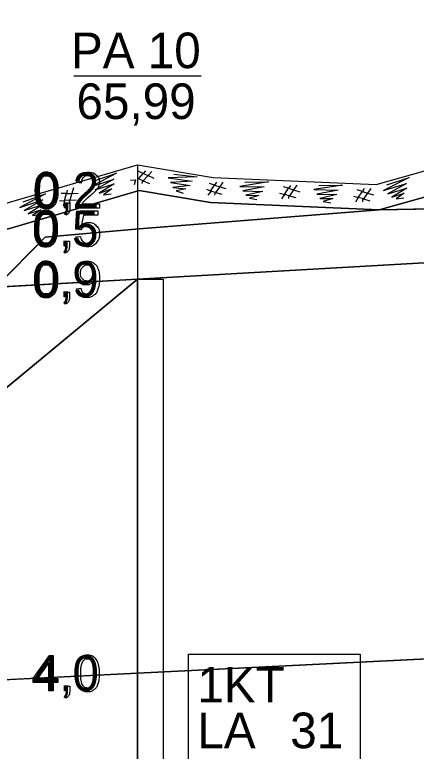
# Model space of a CAD drawing. Extents: x 533733 to 539665, y 6559126 to 6560746.
# Drawn here: x 537390.7 to 537453.8, y 6560389.4 to 6560505.3 of the extents above; entities that cross this region are included whole.
import ezdxf

# ---------------------------------------------------------------- set-up
doc = ezdxf.new("R2010")
doc.units = 0
for name, color, linetype in [('ABIJOONIS', 7, 'Continuous'), ('Default', 7, 'Continuous'), ('KITSENDUSED', 7, 'Continuous'), ('PIIRIMLEITUD', 7, 'Continuous')]:
    doc.layers.add(name, color=color, linetype=linetype)

msp = doc.modelspace()

# ---------------------------------------------------------------- linework, layer by layer
for p, q in [((537399.98, 6560495.67), (537419.98, 6560495.67)), ((537409.98, 6560481.67), (537409.98, 6560181.67))]:
    msp.add_line(p, q)
at = {"layer": 'ABIJOONIS'}
for p, q in [((537409.98, 6560463.67), (537680.4, 6560479.07)), ((537409.98, 6560463.67), (537680.4, 6560479.07)), ((537680.4, 6560479.07), (537447.96, 6560474.57)), ((537447.96, 6560474.57), (537680.4, 6560479.07)), ((537447.96, 6560474.57), (537410.22, 6560471.6)), ((537410.22, 6560471.6), (537447.96, 6560474.57)), ((537410.22, 6560471.6), (537395.43, 6560470.27)), ((537395.43, 6560470.27), (537410.22, 6560471.6)), ((537387.62, 6560462.4), (537395.43, 6560470.27)), ((537379.51, 6560438.47), (537409.98, 6560463.67)), ((537387.62, 6560462.4), (537409.98, 6560463.67)), ((537680.4, 6560415.07), (537409.98, 6560401.67)), ((537409.98, 6560401.67), (537327.58, 6560397.59))]:
    msp.add_line(p, q, dxfattribs=at)
for points in [[(537729.54, 6560505.28), (537680.4, 6560503.07), (537610.5, 6560501.39), (537605.95, 6560501.07), (537603.81, 6560500.94), (537587.96, 6560500.06), (537586.46, 6560499.96), (537541.66, 6560495.73), (537531.59, 6560495.47), (537527.37, 6560494.97), (537525.69, 6560494.69), (537524.85, 6560494.54), (537522.74, 6560494.09), (537521.18, 6560493.72), (537514.5, 6560492.12), (537477.46, 6560482.79), (537476.58, 6560482.46), (537472.88, 6560481.58), (537447.96, 6560474.57)], [(537403.17, 6560479.12), (537406.68, 6560480.35), (537402.63, 6560478.22), (537406.27, 6560479.39), (537403.31, 6560477.74), (537406.29, 6560478.66), (537403.96, 6560477.21), (537405.91, 6560477.86), (537404.64, 6560476.96), (537405.82, 6560477.12)], [(537410.72, 6560478.71), (537410.77, 6560479.01), (537410.87, 6560479.13), (537410.1, 6560479.44), (537410.86, 6560480.31), (537410.09, 6560480.65)], [(537411.21, 6560480.73), (537410.86, 6560480.31), (537411.63, 6560479.96), (537412.54, 6560479.55)], [(537412.22, 6560480.61), (537411.63, 6560479.96), (537410.87, 6560479.13), (537411.83, 6560478.74)], [(537415.66, 6560480.19), (537419.35, 6560479.77), (537414.77, 6560479.61), (537418.56, 6560479.08), (537415.18, 6560478.88), (537418.27, 6560478.41), (537415.53, 6560478.12), (537417.57, 6560477.86), (537416.04, 6560477.59), (537417.17, 6560477.23)], [(538783.9, 6560390.27), (538783.9, 6560390.27), (538556.7, 6560436.87), (538426.58, 6560436.27), (538157.31, 6560447.07), (537927.28, 6560437.47), (537680.4, 6560479.07), (537409.98, 6560463.67), (537387.62, 6560462.4)], [(537680.4, 6560479.07), (537447.96, 6560474.57), (537410.22, 6560471.6), (537395.43, 6560470.27)], [(537408.87, 6560479.25), (537409.65, 6560479.3), (537409.44, 6560478.49)], [(538809.14, 6560385.09), (538783.9, 6560390.27), (538556.7, 6560436.87), (538426.58, 6560436.27), (538157.31, 6560447.07), (537927.28, 6560437.47), (537680.4, 6560479.07), (537409.98, 6560463.67), (537409.98, 6560463.67)], [(537422.39, 6560478.94), (537422.09, 6560478.48), (537422.9, 6560478.22), (537423.85, 6560477.93)], [(537423.4, 6560478.95), (537422.9, 6560478.22), (537422.25, 6560477.31), (537423.25, 6560477.04)], [(537426.87, 6560478.94), (537430.59, 6560478.97), (537426.06, 6560478.26), (537429.89, 6560478.19), (537426.55, 6560477.58), (537429.68, 6560477.49), (537427, 6560476.87), (537429.06, 6560476.86), (537427.57, 6560476.41), (537428.73, 6560476.19)], [(537449.19, 6560478.5), (537452.71, 6560479.69), (537448.64, 6560477.6), (537452.29, 6560478.73), (537449.31, 6560477.11), (537452.31, 6560478), (537449.96, 6560476.58), (537451.92, 6560477.2), (537450.64, 6560476.31), (537451.82, 6560476.46)], [(537399.89, 6560478.02), (537399.64, 6560477.17), (537399.32, 6560476.09), (537400.36, 6560476.16)], [(537420.84, 6560477.83), (537421.57, 6560477.53), (537421.03, 6560476.89)], [(537422.15, 6560476.88), (537422.16, 6560477.18), (537422.25, 6560477.31), (537421.45, 6560477.53), (537422.09, 6560478.48), (537421.29, 6560478.73)], [(537433.77, 6560476.37), (537433.78, 6560476.68), (537433.87, 6560476.8), (537433.06, 6560477.02), (537433.71, 6560477.98), (537432.91, 6560478.22)], [(537434.01, 6560478.43), (537433.71, 6560477.98), (537434.52, 6560477.72), (537435.47, 6560477.43)], [(537435.02, 6560478.44), (537434.52, 6560477.72), (537433.87, 6560476.8), (537434.87, 6560476.53)], [(537438.49, 6560478.43), (537442.21, 6560478.47), (537437.68, 6560477.76), (537441.5, 6560477.69), (537438.17, 6560477.07), (537441.3, 6560476.99), (537438.62, 6560476.37), (537440.67, 6560476.35), (537439.18, 6560475.91), (537440.35, 6560475.68)], [(537445.63, 6560477.92), (537445.33, 6560477.47), (537446.14, 6560477.21), (537447.09, 6560476.92)], [(537446.64, 6560477.93), (537446.14, 6560477.21), (537445.48, 6560476.3), (537446.49, 6560476.02)], [(537447.96, 6560474.57), (537421.47, 6560475.73), (537410.22, 6560477.6), (537365.68, 6560464.57), (537357.33, 6560462.78), (537354.09, 6560456.19), (537346.94, 6560444.14), (537344.28, 6560440.21), (537333.4, 6560423.86), (537329.42, 6560419.25), (537325.29, 6560414.21), (537316.32, 6560403.48)], [(537392.01, 6560475.86), (537395.52, 6560477.09), (537391.46, 6560474.96), (537395.1, 6560476.13), (537392.15, 6560474.47), (537395.13, 6560475.4), (537392.8, 6560473.95), (537394.75, 6560474.6), (537393.48, 6560473.69), (537394.66, 6560473.85)], [(537399.37, 6560475.65), (537399.28, 6560475.94), (537399.32, 6560476.09), (537398.49, 6560476.04), (537398.79, 6560477.15), (537397.96, 6560477.13)], [(537398.93, 6560477.68), (537398.79, 6560477.15), (537399.64, 6560477.17), (537400.64, 6560477.2)], [(537432.3, 6560477.23), (537433.06, 6560477.02), (537432.6, 6560476.32)], [(537443.92, 6560476.72), (537444.68, 6560476.51), (537444.22, 6560475.81)], [(537445.39, 6560475.86), (537445.4, 6560476.17), (537445.48, 6560476.3), (537444.68, 6560476.51), (537445.33, 6560477.47), (537444.53, 6560477.71)], [(537397.7, 6560475.99), (537398.49, 6560476.04), (537398.28, 6560475.23)], [(537395.43, 6560470.27), (537387.62, 6560462.4), (537330.34, 6560400.02), (537291.08, 6560365.36)], [(537395.43, 6560470.27), (537387.73, 6560462.48), (537387.62, 6560462.4), (537387.62, 6560462.4)], [(537409.98, 6560463.67), (537372.69, 6560432.83), (537338.99, 6560404.97), (537338.99, 6560404.97), (537330.22, 6560397.72), (537330.22, 6560397.72), (537330.22, 6560397.72), (537291.08, 6560365.36), (537267.99, 6560346.27), (537267.99, 6560346.27), (537267.99, 6560346.27), (537267.99, 6560346.27), (537267.99, 6560346.27), (537242.05, 6560326.27), (537235.3, 6560321.87)], [(537327.58, 6560397.59), (537409.98, 6560401.67), (537680.4, 6560415.07), (537927.28, 6560383.47), (538157.31, 6560395.07), (538426.58, 6560390.27), (538556.7, 6560374.87), (538556.7, 6560374.87), (538556.7, 6560374.87)]]:
    msp.add_lwpolyline(points, dxfattribs=at)
at = {"layer": 'Default'}
for points in [[(537322.23, 6560416.75), (537326.37, 6560421.81), (537330.23, 6560426.27), (537340.98, 6560442.43), (537343.58, 6560446.27), (537350.59, 6560458.09), (537354.61, 6560466.27), (537364.7, 6560468.43), (537409.98, 6560481.67), (537421.88, 6560479.69), (537447.49, 6560478.57), (537471.88, 6560485.43), (537475.42, 6560486.27), (537476.28, 6560486.59), (537513.56, 6560495.99), (537520.26, 6560497.58), (537521.87, 6560497.97)], [(537316.32, 6560403.48), (537325.29, 6560414.21), (537329.42, 6560419.25), (537333.4, 6560423.86), (537344.28, 6560440.21), (537346.94, 6560444.14), (537354.09, 6560456.19), (537357.33, 6560462.78), (537365.68, 6560464.57), (537410.22, 6560477.6), (537421.47, 6560475.73), (537447.96, 6560474.57), (537472.88, 6560481.58), (537476.58, 6560482.46), (537477.46, 6560482.79), (537514.5, 6560492.12), (537521.18, 6560493.72), (537522.74, 6560494.09)], [(537114.82, 6560272.67), (537235.3, 6560321.87), (537242.05, 6560326.27), (537267.99, 6560346.27), (537409.98, 6560463.67), (537409.98, 6560463.67), (537409.98, 6560463.67), (537680.4, 6560479.07), (537680.4, 6560479.07), (537927.28, 6560437.47), (537927.28, 6560437.47), (538157.31, 6560447.07), (538157.31, 6560447.07), (538426.58, 6560436.27), (538426.58, 6560436.27), (538556.7, 6560436.87), (538556.7, 6560436.87), (538783.9, 6560390.27), (538783.9, 6560390.27)], [(537291.08, 6560365.36), (537330.34, 6560400.02), (537387.62, 6560462.4), (537395.43, 6560470.27), (537410.22, 6560471.6), (537447.96, 6560474.57), (537680.4, 6560479.07)], [(537409.98, 6560463.67), (537409.98, 6560463.67), (537680.4, 6560479.07), (537680.4, 6560479.07), (537927.28, 6560437.47), (537927.28, 6560437.47), (538157.31, 6560447.07), (538157.31, 6560447.07), (538426.58, 6560436.27), (538426.58, 6560436.27), (538556.7, 6560436.87), (538556.7, 6560436.87), (538783.9, 6560390.27), (538809.14, 6560385.09)], [(537327.58, 6560397.59), (537409.98, 6560401.67), (537680.4, 6560415.07), (537927.28, 6560383.47), (538157.31, 6560395.07), (538426.58, 6560390.27), (538556.7, 6560374.87), (538783.9, 6560390.27), (538809.14, 6560385.09)]]:
    msp.add_lwpolyline(points, dxfattribs=at)
at = {"layer": 'KITSENDUSED'}
for points in [[(537401.12, 6560478.8), (537400.41, 6560478.87)], [(537398.57, 6560474.87), (537398.57, 6560475.65), (537399.35, 6560475.65), (537399.35, 6560474.87)], [(537403.98, 6560475.53), (537403.98, 6560474.87), (537400.28, 6560474.87)], [(537401.24, 6560475.53), (537403.98, 6560475.53)], [(537398.96, 6560474.87), (537398.57, 6560474.87)], [(537401.04, 6560471.44), (537400.39, 6560471.52), (537400.93, 6560474.4), (537403.72, 6560474.4), (537403.72, 6560473.74), (537401.48, 6560473.74), (537401.18, 6560472.24)], [(537398.71, 6560473.76), (537398.52, 6560474.05)], [(537400.27, 6560470.34), (537400.99, 6560470.4)], [(537398.47, 6560468.87), (537398.47, 6560469.65), (537399.25, 6560469.65), (537399.25, 6560468.87)], [(537398.85, 6560468.87), (537398.47, 6560468.87)], [(537398.61, 6560467.76), (537398.42, 6560468.05)], [(537398.5, 6560460.87), (537398.5, 6560461.65), (537399.28, 6560461.65), (537399.28, 6560460.87)], [(537400.4, 6560462.17), (537401.07, 6560462.23)], [(537398.89, 6560460.87), (537398.5, 6560460.87)], [(537398.65, 6560459.76), (537398.45, 6560460.05)], [(537396.01, 6560398.87), (537396.01, 6560400.21), (537393.58, 6560400.21), (537393.58, 6560400.84), (537396.14, 6560404.47), (537396.7, 6560404.47), (537396.7, 6560400.84), (537397.45, 6560400.84), (537397.45, 6560400.21), (537396.7, 6560400.21), (537396.7, 6560398.87), (537396.01, 6560398.87)], [(537396.01, 6560400.84), (537396.01, 6560403.37), (537394.26, 6560400.84), (537396.01, 6560400.84)], [(537398.53, 6560398.87), (537398.53, 6560399.65), (537399.31, 6560399.65), (537399.31, 6560398.87)], [(537398.68, 6560397.76), (537398.48, 6560398.05)], [(537398.92, 6560398.87), (537398.53, 6560398.87)]]:
    msp.add_lwpolyline(points, dxfattribs=at)
for points in [[(537409.98, 6560463.67), (537413.98, 6560463.67), (537413.98, 6560321.67), (537409.98, 6560321.67)], [(537417.98, 6560404.67), (537444.98, 6560404.67), (537444.98, 6560387.67), (537417.98, 6560387.67)]]:
    msp.add_lwpolyline(points, close=True, dxfattribs=at)
for points in [[(537393.85, 6560477.63), (537393.85, 6560478.62), (537394.05, 6560479.23), (537394.26, 6560479.84), (537394.66, 6560480.16), (537395.06, 6560480.49), (537395.67, 6560480.49), (537396.12, 6560480.49), (537396.46, 6560480.31), (537396.8, 6560480.13), (537397.03, 6560479.79), (537397.25, 6560479.45), (537397.37, 6560478.95), (537397.5, 6560478.46), (537397.5, 6560477.63), (537397.5, 6560476.65), (537397.3, 6560476.04), (537397.09, 6560475.43), (537396.69, 6560475.11), (537396.29, 6560474.78), (537395.67, 6560474.78), (537394.86, 6560474.78), (537394.4, 6560475.35), (537393.85, 6560476.06), (537393.85, 6560477.63)], [(537400.41, 6560478.87), (537400.48, 6560479.66), (537400.95, 6560480.08), (537401.43, 6560480.49), (537402.23, 6560480.49), (537403.03, 6560480.49), (537403.5, 6560480.04), (537403.97, 6560479.6), (537403.97, 6560478.94), (537403.97, 6560478.6), (537403.84, 6560478.28), (537403.7, 6560477.95), (537403.38, 6560477.59), (537403.06, 6560477.24), (537402.32, 6560476.61), (537401.7, 6560476.09), (537401.53, 6560475.9), (537401.35, 6560475.72), (537401.24, 6560475.53)], [(537394.56, 6560477.63), (537394.56, 6560476.25), (537394.88, 6560475.8), (537395.2, 6560475.34), (537395.67, 6560475.34), (537396.15, 6560475.34), (537396.47, 6560475.8), (537396.79, 6560476.25), (537396.79, 6560477.63), (537396.79, 6560479.01), (537396.47, 6560479.47), (537396.15, 6560479.92), (537395.67, 6560479.92), (537395.19, 6560479.92), (537394.91, 6560479.52), (537394.56, 6560479.01), (537394.56, 6560477.63)], [(537400.28, 6560474.87), (537400.27, 6560475.12), (537400.36, 6560475.35), (537400.5, 6560475.73), (537400.81, 6560476.09), (537401.13, 6560476.46), (537401.71, 6560476.94), (537402.62, 6560477.69), (537402.94, 6560478.13), (537403.26, 6560478.56), (537403.26, 6560478.95), (537403.26, 6560479.36), (537402.97, 6560479.64), (537402.68, 6560479.92), (537402.21, 6560479.92), (537401.72, 6560479.92), (537401.42, 6560479.63), (537401.12, 6560479.33), (537401.12, 6560478.8)], [(537393.75, 6560471.63), (537393.75, 6560472.62), (537393.95, 6560473.23), (537394.15, 6560473.84), (537394.56, 6560474.16), (537394.96, 6560474.49), (537395.57, 6560474.49), (537396.02, 6560474.49), (537396.36, 6560474.31), (537396.7, 6560474.13), (537396.92, 6560473.79), (537397.14, 6560473.45), (537397.27, 6560472.95), (537397.4, 6560472.46), (537397.4, 6560471.63), (537397.4, 6560470.65), (537397.19, 6560470.04), (537396.99, 6560469.43), (537396.59, 6560469.11), (537396.18, 6560468.78), (537395.57, 6560468.78), (537394.76, 6560468.78), (537394.3, 6560469.35), (537393.75, 6560470.06), (537393.75, 6560471.63)], [(537398.52, 6560474.05), (537398.74, 6560474.15), (537398.84, 6560474.34), (537398.95, 6560474.52), (537398.96, 6560474.87)], [(537399.35, 6560474.87), (537399.35, 6560474.44), (537399.2, 6560474.17), (537399.05, 6560473.91), (537398.71, 6560473.76)], [(537394.45, 6560471.63), (537394.45, 6560470.25), (537394.78, 6560469.8), (537395.1, 6560469.34), (537395.57, 6560469.34), (537396.04, 6560469.34), (537396.36, 6560469.8), (537396.69, 6560470.25), (537396.69, 6560471.63), (537396.69, 6560473.01), (537396.37, 6560473.47), (537396.04, 6560473.92), (537395.56, 6560473.92), (537395.09, 6560473.92), (537394.81, 6560473.52), (537394.45, 6560473.01), (537394.45, 6560471.63)], [(537401.18, 6560472.24), (537401.69, 6560472.59), (537402.24, 6560472.59), (537402.97, 6560472.59), (537403.48, 6560472.08), (537403.98, 6560471.57), (537403.98, 6560470.77), (537403.98, 6560470.01), (537403.54, 6560469.46), (537403, 6560468.78), (537402.07, 6560468.78), (537401.3, 6560468.78), (537400.82, 6560469.2), (537400.34, 6560469.63), (537400.27, 6560470.34)], [(537400.99, 6560470.4), (537401.07, 6560469.87), (537401.36, 6560469.61), (537401.65, 6560469.34), (537402.07, 6560469.34), (537402.57, 6560469.34), (537402.91, 6560469.71), (537403.25, 6560470.09), (537403.25, 6560470.71), (537403.25, 6560471.3), (537402.92, 6560471.64), (537402.59, 6560471.98), (537402.06, 6560471.98), (537401.72, 6560471.98), (537401.45, 6560471.83), (537401.19, 6560471.68), (537401.04, 6560471.44)], [(537398.42, 6560468.05), (537398.64, 6560468.15), (537398.74, 6560468.34), (537398.84, 6560468.52), (537398.85, 6560468.87)], [(537399.25, 6560468.87), (537399.25, 6560468.44), (537399.1, 6560468.17), (537398.94, 6560467.91), (537398.61, 6560467.76)], [(537393.78, 6560463.63), (537393.78, 6560464.62), (537393.98, 6560465.23), (537394.19, 6560465.84), (537394.59, 6560466.16), (537394.99, 6560466.49), (537395.6, 6560466.49), (537396.05, 6560466.49), (537396.4, 6560466.31), (537396.74, 6560466.13), (537396.96, 6560465.79), (537397.18, 6560465.45), (537397.3, 6560464.95), (537397.43, 6560464.46), (537397.43, 6560463.63), (537397.43, 6560462.65), (537397.23, 6560462.04), (537397.02, 6560461.43), (537396.62, 6560461.11), (537396.22, 6560460.78), (537395.6, 6560460.78), (537394.8, 6560460.78), (537394.33, 6560461.35), (537393.78, 6560462.06), (537393.78, 6560463.63)], [(537401.07, 6560462.23), (537401.15, 6560461.76), (537401.39, 6560461.55), (537401.62, 6560461.34), (537401.99, 6560461.34), (537402.31, 6560461.34), (537402.55, 6560461.49), (537402.79, 6560461.63), (537402.94, 6560461.87), (537403.09, 6560462.12), (537403.19, 6560462.53), (537403.3, 6560462.94), (537403.3, 6560463.37), (537403.3, 6560463.42), (537403.29, 6560463.51), (537403.09, 6560463.18), (537402.73, 6560462.97), (537402.37, 6560462.77), (537401.96, 6560462.77), (537401.26, 6560462.77), (537400.78, 6560463.27), (537400.3, 6560463.78), (537400.3, 6560464.6), (537400.3, 6560465.45), (537400.8, 6560465.97), (537401.31, 6560466.49), (537402.06, 6560466.49), (537402.61, 6560466.49), (537403.06, 6560466.2), (537403.51, 6560465.9), (537403.75, 6560465.36), (537403.98, 6560464.82), (537403.98, 6560463.78), (537403.98, 6560462.71), (537403.75, 6560462.08), (537403.52, 6560461.44), (537403.06, 6560461.11), (537402.6, 6560460.78), (537401.98, 6560460.78), (537401.32, 6560460.78), (537400.9, 6560461.14), (537400.49, 6560461.51), (537400.4, 6560462.17)], [(537394.49, 6560463.63), (537394.49, 6560462.25), (537394.81, 6560461.8), (537395.13, 6560461.34), (537395.6, 6560461.34), (537396.08, 6560461.34), (537396.4, 6560461.8), (537396.72, 6560462.25), (537396.72, 6560463.63), (537396.72, 6560465.01), (537396.4, 6560465.47), (537396.08, 6560465.92), (537395.6, 6560465.92), (537395.12, 6560465.92), (537394.84, 6560465.52), (537394.49, 6560465.01), (537394.49, 6560463.63)], [(537403.22, 6560464.64), (537403.22, 6560465.23), (537402.9, 6560465.58), (537402.59, 6560465.92), (537402.15, 6560465.92), (537401.69, 6560465.92), (537401.35, 6560465.55), (537401.01, 6560465.18), (537401.01, 6560464.58), (537401.01, 6560464.04), (537401.33, 6560463.71), (537401.65, 6560463.38), (537402.13, 6560463.38), (537402.6, 6560463.38), (537402.91, 6560463.71), (537403.22, 6560464.04), (537403.22, 6560464.64)], [(537398.45, 6560460.05), (537398.67, 6560460.15), (537398.77, 6560460.34), (537398.88, 6560460.52), (537398.89, 6560460.87)], [(537399.28, 6560460.87), (537399.28, 6560460.44), (537399.13, 6560460.17), (537398.98, 6560459.91), (537398.65, 6560459.76)], [(537400.33, 6560401.63), (537400.33, 6560402.62), (537400.54, 6560403.23), (537400.74, 6560403.84), (537401.14, 6560404.16), (537401.55, 6560404.49), (537402.16, 6560404.49), (537402.61, 6560404.49), (537402.95, 6560404.31), (537403.29, 6560404.13), (537403.51, 6560403.79), (537403.73, 6560403.45), (537403.85, 6560402.95), (537403.98, 6560402.46), (537403.98, 6560401.63), (537403.98, 6560400.65), (537403.78, 6560400.04), (537403.58, 6560399.43), (537403.17, 6560399.11), (537402.77, 6560398.78), (537402.16, 6560398.78), (537401.35, 6560398.78), (537400.89, 6560399.35), (537400.33, 6560400.06), (537400.33, 6560401.63)], [(537401.04, 6560401.63), (537401.04, 6560400.25), (537401.36, 6560399.8), (537401.68, 6560399.34), (537402.16, 6560399.34), (537402.63, 6560399.34), (537402.95, 6560399.8), (537403.27, 6560400.25), (537403.27, 6560401.63), (537403.27, 6560403.01), (537402.95, 6560403.47), (537402.63, 6560403.92), (537402.15, 6560403.92), (537401.68, 6560403.92), (537401.39, 6560403.52), (537401.04, 6560403.01), (537401.04, 6560401.63)], [(537398.48, 6560398.05), (537398.7, 6560398.15), (537398.8, 6560398.34), (537398.91, 6560398.52), (537398.92, 6560398.87)], [(537399.31, 6560398.87), (537399.31, 6560398.44), (537399.16, 6560398.17), (537399.01, 6560397.91), (537398.68, 6560397.76)]]:
    msp.add_open_spline(points, degree=3, dxfattribs=at)
at = {"layer": 'PIIRIMLEITUD'}
for points in [[(537316.32, 6560403.48), (537325.29, 6560414.21), (537329.42, 6560419.25), (537333.4, 6560423.86), (537344.28, 6560440.21), (537346.94, 6560444.14), (537354.09, 6560456.19), (537357.33, 6560462.78), (537365.68, 6560464.57), (537410.22, 6560477.6), (537421.47, 6560475.73), (537447.96, 6560474.57), (537472.88, 6560481.58), (537476.58, 6560482.46), (537477.46, 6560482.79), (537514.5, 6560492.12), (537521.18, 6560493.72), (537522.74, 6560494.09)], [(537119.21, 6560274.46), (537235.3, 6560321.87), (537242.05, 6560326.27), (537267.99, 6560346.27), (537291.08, 6560365.36), (537409.98, 6560463.67), (537409.98, 6560463.67), (537680.4, 6560479.07), (537680.4, 6560479.07), (537927.28, 6560437.47), (537927.28, 6560437.47), (538157.31, 6560447.07), (538157.31, 6560447.07), (538426.58, 6560436.27), (538426.58, 6560436.27), (538556.7, 6560436.87), (538556.7, 6560436.87), (538783.9, 6560390.27), (538783.9, 6560390.27)]]:
    msp.add_lwpolyline(points, dxfattribs=at)

# ---------------------------------------------------------------- texts
for s, p in [('PA 10', (537399.51, 6560496.87)), ('65,99', (537400.37, 6560488.87))]:
    msp.add_text(s, height=5.6).set_placement(p)
at = {"layer": 'KITSENDUSED'}
for s, p in [('0,2', (537393.52, 6560474.87)), ('0,5', (537393.42, 6560468.87)), ('0,9', (537393.46, 6560460.87)), ('4,0', (537393.49, 6560398.87)), ('1KT', (537419.38, 6560397.07)), ('31', (537433.98, 6560389.87)), ('LA', (537419.38, 6560389.87))]:
    msp.add_text(s, height=5.6, dxfattribs=at).set_placement(p)

doc.saveas('drawing.dxf')
